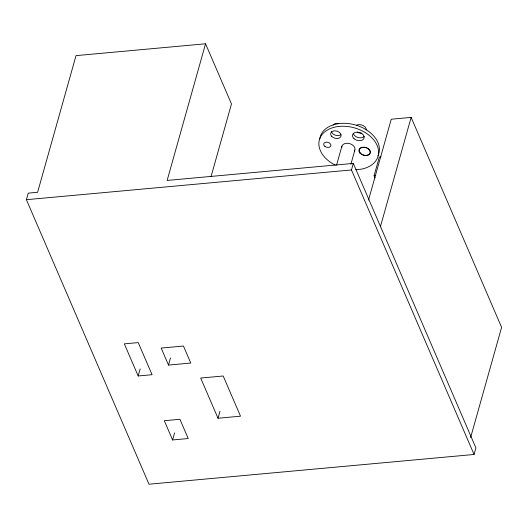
<?xml version="1.0" encoding="UTF-8"?>
<svg xmlns="http://www.w3.org/2000/svg" width="528" height="528" viewBox="0 0 528 528"><rect width="100%" height="100%" fill="white"/><g stroke="black" fill="none" stroke-linecap="round" stroke-linejoin="round"><path stroke-width="0.79" d="M205.55 43.784L167.138 180.437L353.311 163.396L475.906 447.922L474.065 454.476L148.995 484.216L26.4 199.69L28.241 193.142L37.613 192.284L76.019 55.631L205.55 43.784L231.475 103.957L211.048 176.629M138.171 375.969L124.337 343.867L138.23 342.593L152.064 374.702L138.171 375.969L140.158 368.92M168.491 365.079L161.165 348.071L183.447 346.031L190.773 363.04L168.491 365.079L170.498 357.944M172.603 439.963L164.307 420.717L179.929 419.285L188.219 438.53L172.603 439.963L174.603 432.835M218.011 418.242L200.693 378.055L223.205 375.995L240.517 416.183L218.011 418.242L220.004 411.16M336.541 165.211L341.893 146.177M350.882 164.261L354.895 149.985M474.065 454.476L351.47 169.95L353.311 163.396M375.071 177.982L374.088 175.699L379.335 157.04L380.972 156.889M368.504 200.119L391.248 119.216L411.14 117.394L501.6 327.334L470.606 437.593M380.371 226.855L411.14 117.394M26.4 199.69L351.47 169.95M374.088 175.699L375.731 175.547M341.761 147.391A6.778 4.653 15.7 0 1 349.754 143.629A6.778 4.653 15.7 0 1 354.321 151.074M319.816 138.811A30.466 20.929 15.7 0 1 355.681 125.057A30.466 20.929 15.7 0 1 377.923 155.819M340.949 134.567A5.379 3.696 15.7 0 1 335.438 135.214A5.379 3.696 15.7 0 1 331.485 131.558M364.181 136.409A6.013 4.132 15.7 0 1 358.255 137.557A6.013 4.132 15.7 0 1 353.404 133.716M333.036 125.189A5.379 3.696 15.7 0 1 338.534 123.592M361.838 133.234A6.013 4.132 15.7 0 1 357.377 132.119M356.321 125.321A6.013 4.132 15.7 0 1 362.769 125.413A6.013 4.132 15.7 0 1 366.313 129.855M335.254 165.119A30.466 20.929 15.7 0 1 327.004 130.238A30.466 20.929 15.7 0 1 374.55 140.956A30.466 20.929 15.7 0 1 355.799 169.745M324.898 146.362A3.676 2.528 15.7 0 0 330.838 145.814A3.676 2.528 15.7 0 0 326.179 142.171A3.676 2.528 15.7 0 0 324.898 146.362M331.762 136.422A5.379 3.696 15.7 0 0 340.791 136.726A5.379 3.696 15.7 0 0 335.075 130.812A5.379 3.696 15.7 0 0 331.762 136.422M354.064 138.758A6.013 4.132 15.7 0 0 363.977 138.409A6.013 4.132 15.7 0 0 356.882 132.145A6.013 4.132 15.7 0 0 354.064 138.758M359.971 153.021A5.768 3.967 15.7 0 0 369.752 153.919A5.768 3.967 15.7 0 0 364.261 147.332A5.768 3.967 15.7 0 0 359.971 153.021M360.017 152.876A5.768 3.967 15.7 0 0 369.791 153.773A5.768 3.967 15.7 0 0 364.3 147.187A5.768 3.967 15.7 0 0 360.017 152.876"/></g></svg>
